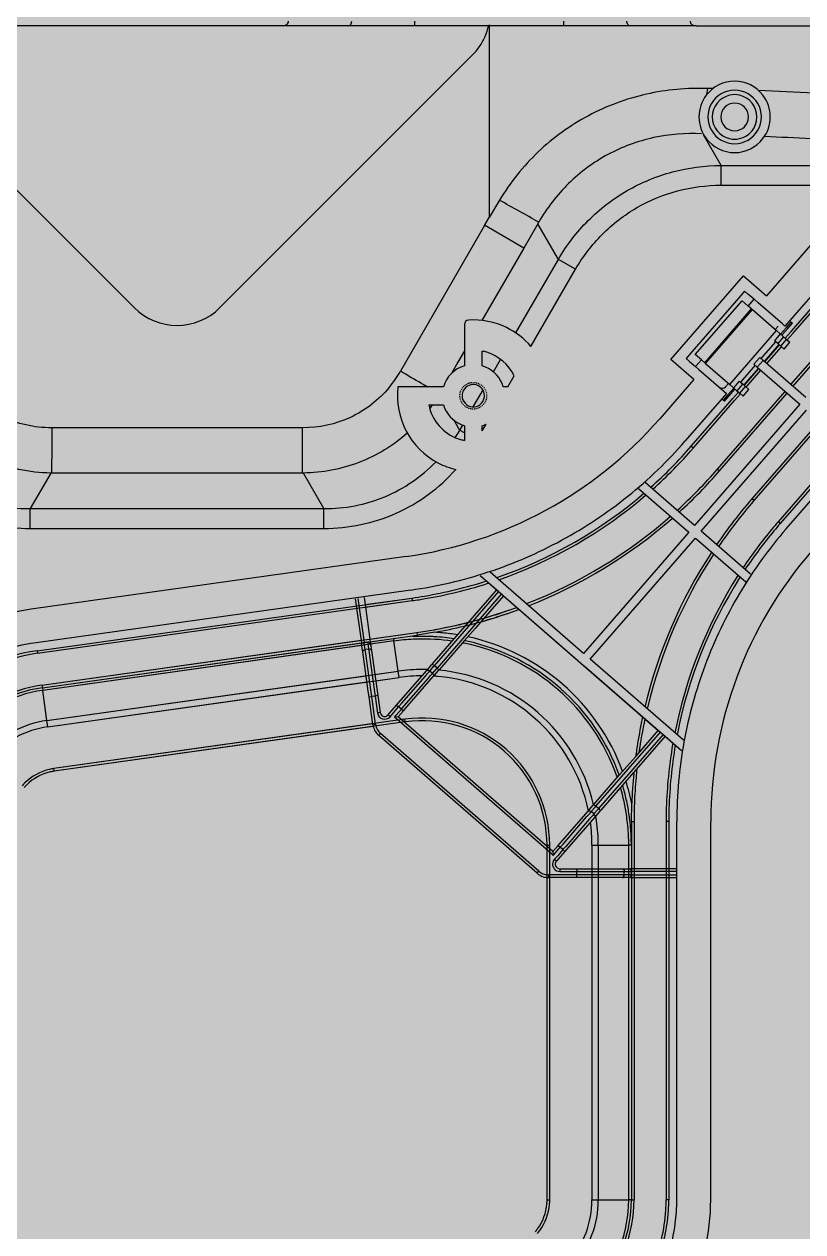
# Model space of a CAD drawing. Header units: millimetres. Extents: x -1070 to 42146, y 1440 to 12921.
# Drawn here: x 5969.6 to 6056.9, y 3381.2 to 3516.5 of the extents above; entities that cross this region are included whole.
import ezdxf

# ---------------------------------------------------------------- set-up
doc = ezdxf.new("R2010")
doc.units = ezdxf.units.MM
doc.linetypes.add('HIDDEN', pattern=[0.2, 0.1, -0.1])
doc.layers.add('DW-PLUS-XIANGTI隐藏线HIDDEN', color=7, linetype='Continuous')

msp = doc.modelspace()

# ---------------------------------------------------------------- hatches: boundary and pattern name
at = {"lineweight": -3}
h = msp.add_hatch(color=256, dxfattribs=at)
h.dxf.hatch_style = 1
h.paths.add_polyline_path([(5611.757, 3767.826), (5611.757, 2767.826), (6111.757, 2767.826), (6111.757, 3767.826)])

# ---------------------------------------------------------------- linework, layer by layer
at = {"color": 7, "linetype": 'Continuous', "lineweight": -3}
for p, q in [((6013.399, 3516.326), (6013.399, 3516.826)), ((6021.731, 3516.43), (6021.757, 3494.838)), ((6030.115, 3516.326), (6030.115, 3516.826)), ((5986.157, 3516.326), (5863.257, 3516.326)), ((5986.457, 3516.326), (5986.157, 3516.326)), ((5987.057, 3516.326), (5986.457, 3516.326)), ((5987.357, 3516.326), (5987.057, 3516.326)), ((5998.55, 3516.326), (5987.357, 3516.326)), ((5999.257, 3516.326), (5998.55, 3516.326)), ((6005.974, 3516.326), (5999.257, 3516.326)), ((6006.328, 3516.326), (6005.974, 3516.326)), ((6008.952, 3516.326), (6006.328, 3516.326)), ((6010.7, 3516.326), (6008.952, 3516.326)), ((6012.485, 3516.326), (6010.7, 3516.326)), ((6013.399, 3516.326), (6012.485, 3516.326)), ((6030.115, 3516.326), (6013.399, 3516.326)), ((6032.813, 3516.326), (6030.115, 3516.326)), ((6034.561, 3516.326), (6032.813, 3516.326)), ((6036.147, 3516.326), (6034.561, 3516.326)), ((6037.539, 3516.326), (6036.147, 3516.326)), ((6044.257, 3516.326), (6037.539, 3516.326)), ((6044.964, 3516.326), (6044.257, 3516.326)), ((6044.964, 3516.326), (6108.15, 3516.326)), ((5991.565, 3484.733), (6019.849, 3513.018)), ((5957.703, 3508.978), (5981.948, 3484.733)), ((6046.133, 3508.618), (6046.238, 3509.292)), ((6046.813, 3509.274), (6046.229, 3509.295)), ((6047.734, 3500.671), (6045.761, 3504.089)), ((6047.734, 3500.671), (6081.554, 3500.671)), ((6047.734, 3498.449), (6047.734, 3500.671)), ((6047.734, 3498.449), (6081.495, 3498.449)), ((6022.903, 3496.764), (6021.757, 3494.838)), ((6021.231, 3493.956), (6021.757, 3494.838)), ((6021.231, 3493.956), (6011.789, 3477.601)), ((6025.619, 3491.41), (6021.233, 3493.959)), ((6027.193, 3494.135), (6025.621, 3491.413)), ((6029.498, 3490.142), (6027.193, 3494.135)), ((6059.252, 3493.446), (6052.822, 3486.05)), ((6063.104, 3492.085), (6054.903, 3482.651)), ((6025.621, 3491.413), (6020.937, 3483.301)), ((6024.734, 3481.89), (6029.498, 3490.142)), ((6031.422, 3489.031), (6029.498, 3490.142)), ((6055.809, 3481.864), (6063.025, 3490.166)), ((6056.107, 3482.664), (6062.799, 3490.362)), ((6026.425, 3480.376), (6031.422, 3489.031)), ((6042.121, 3478.922), (6050.256, 3488.28)), ((6050.256, 3488.28), (6052.822, 3486.05)), ((6049.719, 3485.833), (6044.47, 3479.795)), ((6044.848, 3479.467), (6050.096, 3485.505)), ((6050.375, 3486.588), (6049.719, 3485.833)), ((6050.775, 3484.914), (6050.096, 3485.505)), ((6050.752, 3486.259), (6050.375, 3486.588)), ((6051.431, 3485.669), (6050.752, 3486.259)), ((6050.775, 3484.914), (6051.431, 3485.669)), ((6051.903, 3485.259), (6051.431, 3485.669)), ((6055.573, 3476.106), (6064.365, 3486.219)), ((6055.8, 3475.909), (6064.591, 3486.022)), ((6045.912, 3478.542), (6051.16, 3484.58)), ((6045.998, 3478.467), (6051.247, 3484.505)), ((6051.16, 3484.58), (6050.775, 3484.914)), ((6051.16, 3484.58), (6051.247, 3484.505)), ((6051.247, 3484.505), (6053.953, 3482.152)), ((6054.609, 3482.907), (6051.903, 3485.259)), ((6018.96, 3482.841), (6018.96, 3478.211)), ((6053.81, 3482.277), (6054.138, 3482.654)), ((6054.903, 3482.651), (6054.609, 3482.907)), ((6055.074, 3482.503), (6055.599, 3483.106)), ((6055.204, 3482.39), (6055.728, 3482.994)), ((6055.503, 3483.189), (6055.599, 3483.106)), ((6055.582, 3482.061), (6056.107, 3482.664)), ((6055.599, 3483.106), (6055.728, 3482.994)), ((6048.704, 3476.115), (6053.953, 3482.152)), ((6054.377, 3481.783), (6053.721, 3481.029)), ((6053.953, 3482.152), (6054.377, 3481.783)), ((6054.752, 3481.458), (6054.096, 3480.703)), ((6054.377, 3481.783), (6054.689, 3481.512)), ((6054.418, 3481.748), (6055.074, 3482.503)), ((6054.548, 3481.635), (6055.204, 3482.39)), ((6054.689, 3481.512), (6054.752, 3481.458)), ((6055.077, 3481.175), (6054.752, 3481.458)), ((6054.926, 3481.306), (6055.582, 3482.061)), ((6055.153, 3481.109), (6055.809, 3481.864)), ((6018.96, 3479.876), (6018.239, 3478.627)), ((6020.96, 3478.211), (6020.96, 3479.858)), ((6053.851, 3480.916), (6052.211, 3479.029)), ((6054.225, 3480.59), (6052.585, 3478.703)), ((6052.63, 3478.665), (6054.27, 3480.551)), ((6052.856, 3478.468), (6054.497, 3480.354)), ((6054.096, 3480.703), (6053.721, 3481.029)), ((6054.096, 3480.703), (6054.421, 3480.42)), ((6054.421, 3480.42), (6055.077, 3481.175)), ((6054.798, 3480.092), (6054.421, 3480.42)), ((6054.798, 3480.092), (6055.455, 3480.847)), ((6055.077, 3481.175), (6055.455, 3480.847)), ((6018.239, 3478.627), (6017.5, 3477.347)), ((6022.217, 3477.532), (6023.026, 3478.932)), ((6044.687, 3476.691), (6042.121, 3478.922)), ((6044.47, 3479.795), (6043.814, 3479.04)), ((6043.814, 3479.04), (6044.192, 3478.712)), ((6044.192, 3478.712), (6044.871, 3478.122)), ((6045.527, 3478.877), (6044.848, 3479.467)), ((6044.871, 3478.122), (6045.527, 3478.877)), ((6045.912, 3478.542), (6045.527, 3478.877)), ((6045.912, 3478.542), (6045.998, 3478.467)), ((6051.425, 3478.387), (6052.081, 3479.142)), ((6051.799, 3478.062), (6052.455, 3478.816)), ((6052.081, 3479.142), (6052.455, 3478.816)), ((6057.234, 3474.663), (6052.455, 3478.816)), ((6044.871, 3478.122), (6045.256, 3477.787)), ((6045.256, 3477.787), (6048.048, 3475.36)), ((6045.998, 3478.467), (6048.704, 3476.115)), ((6051.555, 3478.274), (6049.914, 3476.388)), ((6051.929, 3477.949), (6050.289, 3476.062)), ((6050.334, 3476.023), (6051.974, 3477.91)), ((6050.56, 3475.826), (6052.2, 3477.713)), ((6051.799, 3478.062), (6051.425, 3478.387)), ((6051.799, 3478.062), (6056.578, 3473.908)), ((6016.606, 3475.857), (6011.519, 3475.857)), ((6023.816, 3475.857), (6023.314, 3475.857)), ((6023.816, 3475.857), (6024.537, 3477.106)), ((6044.687, 3476.691), (6040.856, 3472.285)), ((6048.233, 3475.862), (6048.561, 3476.239)), ((6048.704, 3476.115), (6049.129, 3475.746)), ((6049.785, 3476.5), (6049.129, 3475.746)), ((6050.159, 3476.175), (6049.503, 3475.42)), ((6049.785, 3476.5), (6050.159, 3476.175)), ((6049.829, 3475.137), (6050.485, 3475.892)), ((6050.485, 3475.892), (6050.159, 3476.175)), ((6050.485, 3475.892), (6050.862, 3475.564)), ((6019.952, 3473.607), (6020.807, 3475.089)), ((6020.807, 3475.089), (6021.038, 3475.489)), ((6048.342, 3475.104), (6043.724, 3469.792)), ((6047.347, 3466.642), (6054.917, 3475.351)), ((6047.573, 3466.446), (6055.144, 3475.154)), ((6048.513, 3474.956), (6047.988, 3474.352)), ((6048.048, 3475.36), (6048.342, 3475.104)), ((6048.118, 3474.239), (6048.643, 3474.843)), ((6048.497, 3473.91), (6049.022, 3474.514)), ((6049.169, 3475.71), (6048.513, 3474.956)), ((6048.643, 3474.843), (6049.299, 3475.597)), ((6049.022, 3474.514), (6049.678, 3475.268)), ((6049.142, 3475.734), (6049.129, 3475.746)), ((6049.503, 3475.42), (6049.142, 3475.734)), ((6049.248, 3474.317), (6049.904, 3475.071)), ((6049.503, 3475.42), (6049.829, 3475.137)), ((6050.206, 3474.809), (6049.829, 3475.137)), ((6050.206, 3474.809), (6050.862, 3475.564)), ((6014.959, 3473.857), (6016.606, 3473.857)), ((6044.404, 3469.201), (6048.497, 3473.91)), ((6044.63, 3469.004), (6049.248, 3474.317)), ((6056.578, 3473.908), (6044.769, 3460.323)), ((6045.523, 3459.667), (6057.332, 3473.252)), ((6047.988, 3474.352), (6047.893, 3474.435)), ((6048.118, 3474.239), (6047.988, 3474.352)), ((6018.35, 3471.151), (6017.801, 3472.102)), ((6058.766, 3472.005), (6051.196, 3463.297)), ((6058.993, 3471.808), (6051.422, 3463.1)), ((6000.826, 3471.267), (5972.693, 3471.268)), ((6018.442, 3470.992), (6018.35, 3471.151)), ((6018.442, 3470.992), (6018.772, 3471.565)), ((6018.494, 3470.962), (6018.442, 3470.992)), ((6018.96, 3470.693), (6018.494, 3470.962)), ((6018.96, 3471.503), (6018.96, 3470.992)), ((6018.96, 3470.992), (6018.96, 3470.693)), ((6018.96, 3470.693), (6018.96, 3470.172)), ((6020.96, 3470.91), (6021.396, 3471.665)), ((6020.96, 3470.91), (6020.96, 3471.503)), ((6018.96, 3470.172), (6018.96, 3469.856)), ((6044.404, 3469.201), (6044.63, 3469.004)), ((6047.347, 3466.642), (6047.573, 3466.446)), ((5972.602, 3466.197), (5970.296, 3462.202)), ((6000.795, 3466.195), (5972.718, 3466.195)), ((6003.217, 3462.202), (6000.911, 3466.197)), ((6044.769, 3460.323), (6039.245, 3465.124)), ((6058.757, 3466.05), (6054.139, 3460.738)), ((6058.459, 3465.25), (6054.366, 3460.541)), ((6055.045, 3459.951), (6059.663, 3465.263)), ((6038.483, 3464.462), (6044.113, 3459.568)), ((6051.422, 3463.1), (6051.196, 3463.297)), ((5970.296, 3462.202), (6003.217, 3462.202)), ((5970.296, 3459.981), (5970.296, 3462.202)), ((6003.217, 3459.981), (6003.217, 3462.202)), ((5970.296, 3459.981), (6003.217, 3459.981)), ((6044.113, 3459.568), (6032.303, 3445.984)), ((6051.047, 3454.866), (6045.523, 3459.667)), ((6054.366, 3460.541), (6054.139, 3460.738)), ((6033.058, 3445.328), (6044.867, 3458.912)), ((6044.867, 3458.912), (6050.496, 3454.019)), ((6012.419, 3456.844), (5970.412, 3450.94)), ((6020.736, 3454.714), (6031.647, 3445.229)), ((6020.736, 3454.714), (6022.591, 3453.102)), ((6032.303, 3445.984), (6021.849, 3455.071)), ((6032.303, 3445.984), (6021.849, 3455.071)), ((6012.947, 3453.081), (5970.941, 3447.177)), ((6015.601, 3444.603), (6022.817, 3452.905)), ((6019.09, 3449.075), (6022.591, 3453.102)), ((6022.591, 3453.102), (6022.817, 3452.905)), ((5971.066, 3446.286), (6013.073, 3452.19)), ((5971.108, 3445.989), (6013.115, 3451.893)), ((6006.726, 3452.106), (6007.422, 3447.154)), ((6007.023, 3452.147), (6007.719, 3447.196)), ((6007.716, 3452.245), (6007.828, 3451.453)), ((6007.828, 3451.453), (6013.073, 3452.19)), ((6007.828, 3451.453), (6008.412, 3447.294)), ((6007.87, 3451.156), (6013.115, 3451.893)), ((6013.073, 3452.19), (6013.115, 3451.893)), ((6013.073, 3452.19), (6013.115, 3451.893)), ((6023.119, 3452.642), (6015.903, 3444.341)), ((6023.346, 3452.446), (6020.806, 3449.524)), ((6023.119, 3452.642), (6023.346, 3452.446)), ((6023.346, 3452.446), (6040.704, 3437.356)), ((6017.824, 3447.618), (6019.044, 3449.021)), ((6020.161, 3448.782), (6018.971, 3447.413)), ((6019.044, 3449.021), (6019.09, 3449.075)), ((6020.806, 3449.524), (6020.161, 3448.782)), ((5971.609, 3442.424), (6013.616, 3448.328)), ((5971.609, 3442.424), (6007.38, 3447.451)), ((5971.651, 3442.127), (6011.024, 3447.661)), ((6008.371, 3447.591), (6013.616, 3448.328)), ((6008.412, 3447.294), (6011.024, 3447.661)), ((6011.024, 3447.661), (6013.657, 3448.031)), ((6011.024, 3447.661), (6011.065, 3447.371)), ((6013.616, 3448.328), (6013.657, 3448.031)), ((6015.654, 3448.349), (6013.657, 3448.031)), ((6015.374, 3444.8), (6017.824, 3447.618)), ((6018.971, 3447.413), (6016.129, 3444.144)), ((5971.066, 3446.286), (5971.108, 3445.989)), ((5971.651, 3442.127), (6007.422, 3447.154)), ((6011.065, 3447.371), (5971.691, 3441.837)), ((6007.463, 3446.864), (5971.691, 3441.837)), ((6007.422, 3447.154), (6007.439, 3447.031)), ((6007.534, 3446.359), (6007.439, 3447.031)), ((6007.563, 3446.149), (6007.534, 3446.359)), ((6008.184, 3441.734), (6007.563, 3446.149)), ((6008.115, 3447.252), (6007.719, 3447.196)), ((6007.736, 3447.073), (6007.719, 3447.196)), ((6007.831, 3446.401), (6007.736, 3447.073)), ((6008.227, 3446.456), (6007.831, 3446.401)), ((6007.86, 3446.191), (6007.831, 3446.401)), ((6007.934, 3445.67), (6007.86, 3446.191)), ((6008.115, 3447.252), (6008.174, 3446.832)), ((6008.174, 3446.832), (6008.227, 3446.456)), ((6008.227, 3446.456), (6008.277, 3446.102)), ((6008.277, 3446.102), (6008.33, 3445.726)), ((6008.412, 3447.294), (6008.471, 3446.873)), ((6011.065, 3447.371), (6008.453, 3447.004)), ((6008.471, 3446.873), (6008.524, 3446.498)), ((6008.524, 3446.498), (6008.554, 3446.288)), ((6008.554, 3446.288), (6009.262, 3441.246)), ((6011.54, 3443.99), (6011.065, 3447.371)), ((6008.501, 3441.635), (6007.934, 3445.67)), ((6008.33, 3445.726), (6008.897, 3441.69)), ((6014.847, 3444.194), (6015.293, 3444.706)), ((6015.293, 3444.706), (6015.374, 3444.8)), ((6043.512, 3436.24), (6033.058, 3445.328)), ((6043.512, 3436.24), (6033.058, 3445.328)), ((5972.167, 3438.456), (6011.54, 3443.99)), ((5972.167, 3438.456), (6007.938, 3443.483)), ((6008.928, 3443.623), (6011.54, 3443.99)), ((6011.368, 3440.191), (6014.708, 3444.033)), ((6011.638, 3443.289), (6011.54, 3443.99)), ((6011.916, 3440.364), (6014.59, 3443.44)), ((6012.539, 3440.014), (6015.463, 3443.377)), ((6014.59, 3443.44), (6014.839, 3443.726)), ((6014.708, 3444.033), (6014.847, 3444.194)), ((6014.839, 3443.726), (6014.935, 3443.837)), ((6014.892, 3443.178), (6015.141, 3443.464)), ((6014.935, 3443.837), (6015.074, 3443.997)), ((6015.074, 3443.997), (6015.519, 3444.509)), ((6015.376, 3443.734), (6015.074, 3443.997)), ((6015.141, 3443.464), (6015.236, 3443.574)), ((6015.236, 3443.574), (6015.376, 3443.734)), ((6015.376, 3443.734), (6015.821, 3444.247)), ((6015.463, 3443.377), (6015.602, 3443.537)), ((6015.519, 3444.509), (6015.601, 3444.603)), ((6015.903, 3444.341), (6015.601, 3444.603)), ((6015.602, 3443.537), (6016.047, 3444.05)), ((6015.821, 3444.247), (6015.903, 3444.341)), ((6016.129, 3444.144), (6016.047, 3444.05)), ((6032.402, 3444.573), (6043.314, 3435.088)), ((5971.609, 3442.424), (5971.651, 3442.127)), ((5971.651, 3442.127), (5971.691, 3441.837)), ((5972.265, 3437.756), (6011.638, 3443.289)), ((5972.265, 3437.756), (6008.036, 3442.783)), ((6009.027, 3442.922), (6011.638, 3443.289)), ((6012.218, 3440.102), (6014.892, 3443.178)), ((5972.167, 3438.456), (5971.691, 3441.837)), ((6008.272, 3441.107), (6008.184, 3441.734)), ((6008.272, 3441.107), (6008.569, 3441.149)), ((6008.71, 3437.993), (6008.272, 3441.107)), ((6008.569, 3441.149), (6008.501, 3441.635)), ((6008.965, 3441.205), (6008.569, 3441.149)), ((6009.007, 3438.035), (6008.569, 3441.149)), ((6008.897, 3441.69), (6008.965, 3441.205)), ((6009.262, 3441.246), (6008.965, 3441.205)), ((6008.965, 3441.205), (6009.233, 3439.297)), ((6009.262, 3441.246), (6009.53, 3439.339)), ((6009.53, 3439.339), (6009.233, 3439.297)), ((6010.403, 3439.081), (6010.585, 3439.29)), ((6010.585, 3439.29), (6011.368, 3440.191)), ((6010.629, 3438.884), (6011.008, 3439.32)), ((6011.008, 3439.32), (6011.594, 3439.994)), ((6011.31, 3439.058), (6011.896, 3439.732)), ((6011.368, 3440.191), (6011.594, 3439.994)), ((6011.537, 3438.861), (6012.123, 3439.535)), ((6011.594, 3439.994), (6011.916, 3440.364)), ((6011.896, 3439.732), (6011.594, 3439.994)), ((6011.896, 3439.732), (6012.218, 3440.102)), ((6011.896, 3439.732), (6012.123, 3439.535)), ((6012.123, 3439.535), (6012.539, 3440.014)), ((5972.265, 3437.756), (5972.167, 3438.456)), ((6012.297, 3438.6), (5972.924, 3433.066)), ((6008.696, 3438.093), (5972.924, 3433.066)), ((6012.339, 3438.303), (5972.966, 3432.769)), ((6008.71, 3437.993), (6009.007, 3438.035)), ((6010.403, 3439.081), (6010.629, 3438.884)), ((6011.113, 3438.831), (6011.31, 3439.058)), ((6011.537, 3438.861), (6011.113, 3438.831)), ((6011.34, 3438.634), (6011.113, 3438.831)), ((6028.698, 3423.545), (6011.34, 3438.634)), ((6028.895, 3423.771), (6011.537, 3438.861)), ((6012.042, 3438.564), (6011.901, 3438.544)), ((6012.109, 3438.573), (6012.042, 3438.564)), ((6012.297, 3438.6), (6012.109, 3438.573)), ((6012.339, 3438.303), (6012.201, 3438.283)), ((6012.298, 3438.595), (6012.297, 3438.6)), ((6012.339, 3438.303), (6012.298, 3438.595)), ((6008.747, 3437.798), (5972.966, 3432.769)), ((6009.378, 3436.762), (6009.575, 3436.989)), ((6027.117, 3421.342), (6009.378, 3436.762)), ((6027.314, 3421.568), (6009.575, 3436.989)), ((6033.714, 3428.858), (6040.93, 3437.159)), ((6041.232, 3436.897), (6034.016, 3428.595)), ((6041.459, 3436.7), (6037.958, 3432.673)), ((6038.164, 3434.435), (6040.704, 3437.356)), ((6040.704, 3437.356), (6040.93, 3437.159)), ((6041.232, 3436.897), (6041.459, 3436.7)), ((6041.459, 3436.7), (6043.314, 3435.088)), ((6037.519, 3433.693), (6038.164, 3434.435)), ((5972.966, 3432.769), (5972.924, 3433.066)), ((6036.33, 3432.324), (6037.519, 3433.693)), ((6037.912, 3432.62), (6036.692, 3431.217)), ((6037.958, 3432.673), (6037.912, 3432.62)), ((6033.487, 3429.054), (6036.33, 3432.324)), ((6036.692, 3431.217), (6034.242, 3428.398)), ((6032.821, 3428.288), (6032.96, 3428.448)), ((6032.96, 3428.448), (6033.406, 3428.961)), ((6033.187, 3428.251), (6033.632, 3428.764)), ((6033.406, 3428.961), (6033.487, 3429.054)), ((6033.934, 3428.501), (6033.489, 3427.989)), ((6033.632, 3428.764), (6033.714, 3428.858)), ((6034.016, 3428.595), (6033.714, 3428.858)), ((6034.016, 3428.595), (6033.934, 3428.501)), ((6037.68, 3427.148), (6037.718, 3429.169)), ((6029.481, 3424.446), (6032.821, 3428.288)), ((6030.029, 3424.619), (6032.703, 3427.695)), ((6033.005, 3427.432), (6030.331, 3424.357)), ((6033.576, 3427.632), (6030.651, 3424.267)), ((6032.703, 3427.695), (6032.952, 3427.981)), ((6032.952, 3427.981), (6033.048, 3428.091)), ((6033.254, 3427.719), (6033.005, 3427.432)), ((6033.048, 3428.091), (6033.187, 3428.251)), ((6033.489, 3427.989), (6033.187, 3428.251)), ((6033.349, 3427.829), (6033.254, 3427.719)), ((6033.489, 3427.989), (6033.349, 3427.829)), ((6033.715, 3427.792), (6033.576, 3427.632)), ((6034.16, 3428.305), (6033.715, 3427.792)), ((6034.242, 3428.398), (6034.16, 3428.305)), ((6037.68, 3427.148), (6037.68, 3424.488)), ((6037.68, 3427.148), (6037.98, 3427.148)), ((6037.98, 3427.148), (6037.98, 3384.728)), ((6037.98, 3427.148), (6037.98, 3421.851)), ((6041.58, 3427.148), (6041.58, 3384.728)), ((6041.88, 3427.148), (6041.58, 3427.148)), ((6041.88, 3427.148), (6041.58, 3427.148)), ((6041.58, 3427.148), (6041.58, 3421.851)), ((6041.88, 3427.148), (6041.88, 3384.728)), ((6041.88, 3427.148), (6041.88, 3421.851)), ((6042.78, 3384.728), (6042.78, 3427.148)), ((6042.78, 3384.728), (6042.78, 3427.148)), ((6046.58, 3384.728), (6046.58, 3427.148)), ((6028.23, 3384.728), (6028.23, 3424.488)), ((6028.23, 3424.488), (6028.46, 3424.488)), ((6028.23, 3424.349), (6028.23, 3424.488)), ((6028.46, 3424.488), (6028.526, 3424.488)), ((6028.526, 3424.488), (6028.53, 3424.488)), ((6028.53, 3384.728), (6028.53, 3424.488)), ((6028.53, 3424.298), (6028.53, 3424.488)), ((6028.895, 3423.771), (6029.481, 3424.446)), ((6029.481, 3424.446), (6029.707, 3424.249)), ((6029.707, 3424.249), (6030.029, 3424.619)), ((6033.266, 3424.488), (6033.266, 3384.728)), ((6033.266, 3424.488), (6033.973, 3424.488)), ((6033.266, 3424.488), (6033.266, 3421.851)), ((6033.973, 3424.488), (6033.973, 3384.728)), ((6033.973, 3424.488), (6037.388, 3424.488)), ((6033.973, 3424.488), (6033.973, 3421.851)), ((6037.388, 3384.728), (6037.388, 3424.488)), ((6037.68, 3424.488), (6037.388, 3424.488)), ((6037.388, 3421.851), (6037.388, 3424.488)), ((6037.68, 3424.488), (6037.68, 3384.728)), ((6037.68, 3424.488), (6037.68, 3421.851)), ((6028.53, 3424.231), (6028.53, 3424.298)), ((6028.53, 3424.088), (6028.53, 3424.231)), ((6028.924, 3423.348), (6028.698, 3423.545)), ((6028.895, 3423.771), (6028.924, 3423.348)), ((6028.924, 3423.348), (6029.121, 3423.575)), ((6029.423, 3423.312), (6029.044, 3422.876)), ((6029.121, 3423.575), (6029.707, 3424.249)), ((6030.009, 3423.986), (6029.423, 3423.312)), ((6030.236, 3423.79), (6029.453, 3422.889)), ((6030.009, 3423.986), (6029.707, 3424.249)), ((6030.331, 3424.357), (6030.009, 3423.986)), ((6030.236, 3423.79), (6030.009, 3423.986)), ((6030.651, 3424.267), (6030.236, 3423.79)), ((6029.271, 3422.679), (6029.044, 3422.876)), ((6029.453, 3422.889), (6029.271, 3422.679)), ((6029.648, 3421.851), (6031.574, 3421.851)), ((6029.648, 3421.851), (6029.648, 3421.551)), ((6031.574, 3421.851), (6032.207, 3421.851)), ((6031.574, 3421.851), (6031.574, 3421.551)), ((6032.207, 3421.851), (6036.665, 3421.851)), ((6036.665, 3421.851), (6036.877, 3421.851)), ((6036.877, 3421.851), (6037.556, 3421.851)), ((6037.68, 3421.851), (6037.556, 3421.851)), ((6042.68, 3421.851), (6037.68, 3421.851)), ((6027.117, 3421.342), (6027.314, 3421.568)), ((6028.23, 3384.728), (6028.23, 3420.861)), ((6031.574, 3421.151), (6028.429, 3421.151)), ((6028.429, 3420.851), (6028.429, 3421.151)), ((6031.574, 3420.851), (6028.429, 3420.851)), ((6028.53, 3384.728), (6028.53, 3420.851)), ((6029.648, 3421.551), (6031.574, 3421.551)), ((6031.574, 3421.151), (6031.574, 3421.551)), ((6031.574, 3421.551), (6032.064, 3421.551)), ((6031.574, 3420.851), (6031.574, 3421.151)), ((6032.064, 3421.151), (6031.574, 3421.151)), ((6032.207, 3420.851), (6031.574, 3420.851)), ((6032.064, 3421.551), (6036.14, 3421.551)), ((6036.14, 3421.151), (6032.064, 3421.151)), ((6036.665, 3420.851), (6032.207, 3420.851)), ((6033.266, 3420.851), (6033.266, 3384.728)), ((6033.973, 3420.851), (6033.973, 3384.728)), ((6036.14, 3421.551), (6036.665, 3421.551)), ((6036.519, 3421.151), (6036.14, 3421.151)), ((6036.877, 3421.151), (6036.519, 3421.151)), ((6036.665, 3421.551), (6036.877, 3421.551)), ((6036.877, 3420.851), (6036.665, 3420.851)), ((6036.877, 3421.551), (6037.556, 3421.551)), ((6036.877, 3421.151), (6036.877, 3421.551)), ((6037.556, 3421.151), (6036.877, 3421.151)), ((6037.556, 3420.851), (6036.877, 3420.851)), ((6037.388, 3384.728), (6037.388, 3420.851)), ((6037.556, 3421.551), (6037.68, 3421.551)), ((6037.68, 3421.151), (6037.556, 3421.151)), ((6037.556, 3420.851), (6037.68, 3420.851)), ((6042.68, 3421.551), (6037.68, 3421.551)), ((6037.68, 3421.151), (6037.68, 3421.551)), ((6037.68, 3421.151), (6042.68, 3421.151)), ((6037.68, 3420.851), (6037.68, 3384.728)), ((6037.68, 3420.851), (6042.68, 3420.851)), ((6037.98, 3420.851), (6037.98, 3384.728)), ((6041.58, 3420.851), (6041.58, 3384.728)), ((6041.88, 3420.851), (6041.88, 3384.728)), ((6028.23, 3384.728), (6028.53, 3384.728)), ((6033.266, 3384.728), (6033.973, 3384.728)), ((6033.973, 3384.728), (6037.388, 3384.728)), ((6037.68, 3384.728), (6037.388, 3384.728)), ((6037.68, 3384.728), (6037.98, 3384.728)), ((6041.88, 3384.728), (6041.58, 3384.728))]:
    msp.add_line(p, q, dxfattribs=at)
for centre, radius, start, end in [((6015.041, 3517.826), 6.8, 325.75329, 347.25641), ((6015.041, 3517.826), 6.8, 315, 325.75329), ((6049.257, 3506.107), 4, 37.54339, 142.45661), ((6049.257, 3506.107), 4, 142.45661, 180), ((6049.257, 3506.107), 3, 120.0659, 180), ((6049.257, 3506.107), 2.5, 102.85635, 180), ((6049.257, 3506.107), 3, 59.93589, 120.0659), ((6049.257, 3506.107), 2.5, 77.14317, 102.85635), ((6049.257, 3506.107), 2.5, 0, 77.14317), ((6049.257, 3506.107), 3, 0, 59.93589), ((6023.305, 2870.405), 639.3, 86.317353, 87.431711), ((6049.257, 3506.107), 4, 0, 37.54339), ((6049.257, 3506.107), 1.55, 90, 180), ((6049.257, 3506.107), 1.55, 0, 90), ((6049.257, 3506.107), 4, 180, 217.54339), ((6049.257, 3506.107), 3, 180, 239.93589), ((6049.257, 3506.107), 2.5, 180, 257.14317), ((6049.257, 3506.107), 1.55, 180, 270), ((6049.257, 3506.107), 1.55, 270, 0), ((6049.257, 3506.107), 2.5, 282.85635, 0), ((6049.257, 3506.107), 3, 300.0659, 0), ((6049.257, 3506.107), 4, 322.45661, 0), ((6049.257, 3506.107), 4, 217.54339, 322.45661), ((6049.257, 3506.107), 3, 239.93589, 300.0659), ((6049.257, 3506.107), 2.5, 257.14317, 282.85635), ((6023.333, 2903.72), 600.911, 86.20564, 87.207939), ((5163.123, 1947.532), 1771.818, 60.808253, 60.971096), ((6041.808, 3485.68), 16.884, 149.23708, 149.94892), ((5986.757, 3489.542), 6.8, 225, 315), ((6019.46, 3482.841), 0.5, 93.58332, 180), ((6019.96, 3474.857), 8.5, 64.03426, 93.58332), ((6019.96, 3474.857), 8.5, 40.48472, 64.03426), ((6019.96, 3474.857), 5.1, 72.72231, 78.69227), ((6019.96, 3474.857), 5.1, 26.16772, 72.72231), ((6000.82, 3483.848), 12.623, 320.29392, 330.33429), ((6019.96, 3474.857), 3.5, 106.60155, 163.39845), ((6019.96, 3474.857), 3.5, 66.97683, 73.39845), ((6019.96, 3474.857), 3.5, 16.60155, 66.97683), ((6019.96, 3474.857), 8.5, 173.24367, 242.57735), ((6054.2, 3548.389), 82.509, 240.97381, 241.53135), ((6019.96, 3474.857), 1.25, 0, 150), ((6019.96, 3474.857), 1.25, 150, 180), ((6019.96, 3474.857), 1.25, 180, 349.51627), ((6019.96, 3474.857), 1.25, 349.51627, 0), ((6019.96, 3474.857), 5.1, 191.30773, 250.99781), ((6000.599, 3484.166), 18.046, 323.34099, 325.16195), ((6019.96, 3474.857), 3.5, 196.60155, 248.27691), ((6005.989, 3502.594), 46.2, 278, 319), ((6928.697, 3463.164), 956.012, 179.514359, 179.818376), ((5044.407, 3462.975), 956.426, 0.19287, 0.496698), ((6002.875, 3479.883), 17.927, 327.202, 329.75567), ((6003.005, 3479.807), 17.777, 329.75736, 330.27335), ((6019.96, 3474.857), 3.5, 248.27691, 253.39845), ((6019.957, 3474.863), 3.507, 286.60891, 294.21423), ((6019.96, 3474.857), 5.1, 250.99781, 256.15052), ((6019.96, 3474.857), 5.1, 256.15052, 258.69227), ((6005.989, 3502.594), 50, 308.75, 319), ((6005.989, 3502.594), 50.9, 311.74737, 319), ((6005.989, 3502.594), 51.2, 311.75065, 319), ((6019.96, 3474.857), 8.5, 242.57735, 256.60716), ((6005.989, 3502.594), 54.8, 312.26337, 319), ((6005.989, 3502.594), 55.1, 312.26623, 319), ((5972.333, 3438.684), 27.514, 89.19739, 89.4385), ((6001.155, 3438.645), 27.553, 90.50811, 90.74892), ((6005.989, 3502.594), 50.9, 289.17406, 310.57134), ((6005.989, 3502.594), 51.2, 289.17969, 310.56441), ((6005.989, 3502.594), 51.2, 310.56441, 310.62108), ((6005.989, 3502.594), 50, 298.5, 308.75), ((6092.78, 3427.148), 55.1, 139, 145.73377), ((6092.78, 3427.148), 54.8, 139, 145.73663), ((6005.989, 3502.594), 54.8, 291.47342, 311.1751), ((6005.989, 3502.594), 55.1, 291.47835, 311.1692), ((6005.989, 3502.594), 55.1, 311.1692, 311.21796), ((6092.78, 3427.148), 50, 139, 149.25), ((6092.78, 3427.148), 51.2, 140.21219, 146.24935), ((6092.78, 3427.148), 50.9, 140.22139, 146.25263), ((6092.78, 3427.148), 51.2, 139, 140.21219), ((6092.78, 3427.148), 50.9, 139, 140.22139), ((6005.989, 3502.594), 50, 288.25, 298.5), ((6092.78, 3427.148), 55.1, 146.8308, 166.52165), ((6092.78, 3427.148), 54.8, 146.8249, 166.52658), ((6092.78, 3427.148), 46.2, 139, 180), ((6092.78, 3427.148), 55.1, 146.78204, 146.8308), ((6005.989, 3502.594), 50, 278, 288.25), ((6005.989, 3502.594), 50, 278, 288.25), ((6005.989, 3502.594), 50.9, 288.98595, 289.17406), ((6005.989, 3502.594), 50.9, 288.98595, 289.17406), ((6092.78, 3427.148), 51.2, 147.43559, 168.82031), ((6092.78, 3427.148), 50.9, 147.58153, 168.82594), ((6092.78, 3427.148), 51.2, 147.37892, 147.43559), ((6092.78, 3427.148), 50.9, 147.42866, 147.58153), ((6005.989, 3502.594), 50.9, 279.62101, 287.67722), ((6005.989, 3502.594), 50.9, 279.62101, 287.67722), ((6005.989, 3502.594), 51.2, 279.6511, 287.67345), ((6005.989, 3502.594), 51.2, 279.6511, 287.67345), ((6005.989, 3502.594), 51.2, 287.67345, 287.8813), ((6005.989, 3502.594), 51.2, 287.67345, 287.8813), ((6005.989, 3502.594), 50.9, 278, 279.62101), ((6005.989, 3502.594), 50.9, 278, 279.62101), ((6005.989, 3502.594), 51.2, 278, 279.6511), ((6005.989, 3502.594), 51.2, 278, 279.6511), ((6005.989, 3502.594), 54.8, 291.3148, 291.47342), ((6005.989, 3502.594), 54.8, 291.3148, 291.47342), ((6092.78, 3427.148), 50, 149.25, 159.5), ((5973.724, 3427.372), 23.8, 98, 139), ((6005.989, 3502.594), 54.8, 280.0977, 290.12754), ((6005.989, 3502.594), 55.1, 283.60127, 290.12376), ((6005.989, 3502.594), 54.8, 286.07851, 290.12754), ((6005.989, 3502.594), 55.1, 286.38288, 289.51548), ((6005.989, 3502.594), 55.1, 289.51548, 290.29941), ((6005.989, 3502.594), 55.1, 290.12376, 290.29941), ((6005.989, 3502.594), 54.8, 280.07051, 283.1694), ((6005.989, 3502.594), 55.1, 280.09407, 283.60302), ((6005.989, 3502.594), 54.8, 283.1694, 284.20187), ((6005.989, 3502.594), 55.1, 283.60302, 283.7555), ((6005.989, 3502.594), 55.1, 285.59978, 286.38288), ((6014.28, 3424.488), 23.107, 92.58312, 98), ((6014.28, 3424.488), 23.4, 91.61134, 92.72647), ((6014.28, 3424.488), 23.107, 91.5218, 92.58312), ((6005.989, 3502.594), 54.8, 278, 280.07051), ((6014.28, 3424.488), 23.4, 91.52647, 91.61134), ((6014.28, 3424.488), 23.4, 89.97838, 91.52647), ((6014.28, 3424.488), 23.107, 81.74895, 91.5218), ((6014.28, 3424.488), 23.4, 87.15609, 89.97838), ((6014.28, 3424.488), 23.4, 86.73109, 87.15609), ((6014.28, 3424.488), 23.4, 81.28886, 86.73109), ((6014.28, 3424.488), 23.9, 82.59543, 86.72412), ((6014.28, 3424.488), 23.9, 80.53455, 82.59543), ((6014.28, 3424.488), 23.4, 77.77751, 78.43613), ((6014.28, 3424.488), 23.9, 20.23805, 77.76195), ((5973.724, 3427.372), 19.1, 98, 135.5632), ((5973.724, 3427.372), 20, 98, 111.66767), ((6014.28, 3424.488), 23.107, 78.45202, 78.84679), ((6014.28, 3424.488), 23.107, 19.54798, 78.45202), ((6014.28, 3424.488), 23.4, 19.56387, 77.77751), ((5973.724, 3427.372), 18.8, 98, 135.57998), ((6014.28, 3424.488), 19.693, 90.00105, 98), ((6014.28, 3424.488), 18.986, 90.17699, 98), ((6014.28, 3424.488), 19.693, 88.74988, 90.00105), ((6014.28, 3424.488), 19.693, 88.4012, 88.74988), ((6014.28, 3424.488), 18.986, 84.84763, 86.2804), ((6014.28, 3424.488), 18.986, 11.7196, 84.84763), ((6014.28, 3424.488), 19.693, 13.26995, 84.73005), ((6092.78, 3427.148), 50, 159.5, 169.75), ((5973.724, 3427.372), 15.2, 98, 139), ((5973.724, 3427.372), 14.9, 98, 139), ((5973.724, 3427.372), 14.607, 98, 139), ((6010.025, 3439.409), 0.8, 188, 202.70649), ((6010.025, 3439.409), 0.5, 188, 196.7333), ((6010.025, 3439.409), 0.5, 196.7333, 249.13342), ((6092.78, 3427.148), 54.8, 166.52658, 166.6852), ((6092.78, 3427.148), 54.8, 166.52658, 166.6852), ((5973.724, 3427.372), 11.193, 98, 139), ((6010.69, 3438.272), 2, 188, 206.22222), ((6010.69, 3438.272), 1.7, 188, 210.83255), ((6010.025, 3439.409), 0.8, 202.70649, 238.93979), ((6010.025, 3439.409), 0.8, 238.93979, 253.55056), ((6010.025, 3439.409), 0.8, 253.55056, 319), ((6010.025, 3439.409), 0.5, 249.13342, 266.60004), ((6010.025, 3439.409), 0.5, 266.60004, 319), ((6014.28, 3424.488), 14.25, 0, 98), ((6014.28, 3424.488), 13.95, 0, 98), ((6092.78, 3427.148), 55.1, 168.48477, 171.61737), ((6092.78, 3427.148), 54.8, 167.87246, 171.92149), ((6092.78, 3427.148), 55.1, 167.70059, 168.48477), ((5973.724, 3427.372), 10.486, 98, 139), ((6010.69, 3438.272), 2, 206.22222, 210.77778), ((6010.69, 3438.272), 2, 210.77778, 224.44444), ((6010.69, 3438.272), 1.7, 210.83255, 229), ((6010.69, 3438.272), 2, 224.44444, 229), ((6092.78, 3427.148), 50.9, 168.82594, 169.01405), ((6092.78, 3427.148), 50.9, 168.82594, 169.01405), ((6092.78, 3427.148), 51.2, 170.32655, 178.3489), ((6092.78, 3427.148), 51.2, 170.32655, 178.3489), ((6092.78, 3427.148), 50.9, 170.32278, 178.37899), ((6092.78, 3427.148), 50.9, 170.32278, 178.37899), ((6092.78, 3427.148), 51.2, 170.1187, 170.32655), ((6092.78, 3427.148), 51.2, 170.1187, 170.32655), ((6092.78, 3427.148), 50, 169.75, 180), ((6092.78, 3427.148), 50, 169.75, 180), ((6092.78, 3427.148), 55.1, 171.61737, 172.40022), ((5973.724, 3427.372), 5.75, 102.60306, 134.39694), ((5973.724, 3427.372), 5.45, 102.58705, 134.41209), ((5973.724, 3427.372), 5.75, 98, 102.60306), ((5973.724, 3427.372), 5.45, 98, 102.58705), ((6092.78, 3427.148), 55.1, 174.39695, 177.89666), ((6092.78, 3427.148), 55.1, 174.2445, 174.39695), ((6092.78, 3427.148), 54.8, 173.79813, 174.83059), ((5973.724, 3427.372), 5.75, 134.39694, 139), ((5973.724, 3427.372), 5.45, 134.41209, 139), ((6014.28, 3424.488), 23.107, 19.15321, 19.54798), ((6014.28, 3424.488), 23.4, 12.61961, 16.71114), ((6014.28, 3424.488), 23.9, 11.29632, 17.46545), ((6092.78, 3427.148), 54.8, 174.83059, 177.8999), ((6014.28, 3424.488), 23.107, 8.12537, 16.25105), ((6014.28, 3424.488), 23.4, 10.65324, 12.61961), ((6014.28, 3424.488), 23.4, 6.87679, 10.65324), ((6092.78, 3427.148), 54.8, 177.8999, 180), ((6092.78, 3427.148), 51.2, 178.3489, 180), ((6092.78, 3427.148), 51.2, 178.3489, 180), ((6092.78, 3427.148), 50.9, 178.37899, 180), ((6092.78, 3427.148), 50.9, 178.37899, 180), ((6014.28, 3424.488), 18.986, 0, 7.82301), ((6014.28, 3424.488), 19.693, 9.25012, 9.5988), ((6014.28, 3424.488), 19.693, 7.99897, 9.25012), ((6014.28, 3424.488), 19.693, 0, 7.99897), ((6014.28, 3424.488), 23.107, 5.41688, 8.12537), ((6014.28, 3424.488), 23.4, 5.07169, 6.87679), ((6014.28, 3424.488), 23.107, 0, 5.41688), ((6014.28, 3424.488), 23.4, 0, 5.07169), ((6029.648, 3422.351), 0.8, 175.44805, 197.302), ((6029.648, 3422.351), 0.8, 139, 175.44805), ((6029.648, 3422.351), 0.8, 197.302, 219.15237), ((6029.648, 3422.351), 0.8, 219.15237, 270), ((6029.648, 3422.351), 0.5, 147.7333, 191.40004), ((6029.648, 3422.351), 0.5, 191.40004, 200.13337), ((6029.648, 3422.351), 0.5, 200.13337, 270), ((6029.648, 3422.351), 0.5, 139, 147.7333), ((6028.429, 3422.851), 2, 229, 251.77777), ((6028.429, 3422.851), 1.7, 229, 242.59196), ((6028.429, 3422.851), 1.7, 242.59196, 251.83521), ((6028.429, 3422.851), 2, 251.77777, 265.44444), ((6028.429, 3422.851), 1.7, 251.83521, 260.94126), ((6028.429, 3422.851), 1.7, 260.94126, 270), ((6028.429, 3422.851), 2, 265.44444, 270), ((6022.78, 3384.728), 5.45, 323.58705, 355.41209), ((6022.78, 3384.728), 5.75, 323.60306, 355.39694), ((6022.78, 3384.728), 5.45, 355.41209, 0), ((6022.78, 3384.728), 5.75, 355.39694, 0), ((6022.78, 3384.728), 10.486, 319, 0), ((6022.78, 3384.728), 11.193, 319, 0), ((6022.78, 3384.728), 14.607, 319, 0), ((6022.78, 3384.728), 14.9, 319, 0), ((6022.78, 3384.728), 15.2, 319, 0), ((6022.78, 3384.728), 18.8, 356.57998, 0), ((6022.78, 3384.728), 19.1, 356.5632, 0), ((6022.78, 3384.728), 20, 352.33683, 0), ((6022.78, 3384.728), 23.8, 346.59341, 0), ((6022.78, 3384.728), 18.8, 346.36208, 356.57998), ((6022.78, 3384.728), 19.1, 346.33739, 356.5632), ((6022.78, 3384.728), 5.45, 319, 323.58705), ((6022.78, 3384.728), 5.75, 319, 323.60306), ((6022.78, 3384.728), 20, 344.72047, 352.33683)]:
    msp.add_arc(centre, radius, start, end, dxfattribs=at)
for centre, major_axis, ratio, start_param, end_param in [((5998.55, 3516.826), (-0.707, 0), 0.7071068, 1.5707963, 3.1415927), ((6044.964, 3516.826), (-0.707, 0), 0.7071068, 0, 1.5707963), ((6047.853, 3476.192), (0.38, -0.33), 0.9925462, -1.5707963, 0), ((6008.174, 3446.832), (-0.059, 0.42), 0.7071068, -1.5707963, 0)]:
    msp.add_ellipse(centre, major_axis=major_axis, ratio=ratio, start_param=start_param, end_param=end_param, dxfattribs=at)
for points, knots in [([(6005.974, 3516.326), (6006.071, 3516.326), (6006.281, 3516.475), (6006.328, 3516.703), (6006.328, 3516.826)], [0, 0, 0, 0, 0.4402134, 1, 1, 1, 1]), ([(6037.539, 3516.326), (6037.443, 3516.326), (6037.232, 3516.475), (6037.186, 3516.703), (6037.186, 3516.826)], [0, 0, 0, 0, 0.4402134, 1, 1, 1, 1]), ([(6046.229, 3509.295), (6043.93, 3509.367), (6039.283, 3508.95), (6032.717, 3506.518), (6027.023, 3502.415), (6024.089, 3498.751), (6022.898, 3496.766)], [0, 0, 0, 0, 0.2489894, 0.4989109, 0.7493769, 1, 1, 1, 1]), ([(6045.55, 3504.221), (6043.752, 3504.308), (6040.099, 3504.022), (6034.925, 3502.123), (6030.472, 3498.83), (6028.215, 3495.895), (6027.299, 3494.315)], [0, 0, 0, 0, 0.2476924, 0.497621, 0.7487233, 1, 1, 1, 1]), ([(6029.498, 3490.142), (6030.42, 3491.725), (6032.681, 3494.668), (6037.089, 3498.051), (6042.223, 3500.177), (6045.903, 3500.663), (6047.734, 3500.671)], [0, 0, 0, 0, 0.2499984, 0.4999993, 0.7500006, 1, 1, 1, 1]), ([(6031.422, 3489.031), (6032.242, 3490.452), (6034.257, 3493.094), (6038.2, 3496.128), (6042.799, 3498.026), (6046.095, 3498.449), (6047.734, 3498.449)], [0, 0, 0, 0, 0.2500027, 0.4999986, 0.7499963, 1, 1, 1, 1]), ([(5972.693, 3471.268), (5970.774, 3471.258), (5966.872, 3472.124), (5963.803, 3474.686), (5962.641, 3476.213)], [0, 0, 0, 0, 0.5000431, 1, 1, 1, 1]), ([(6010.532, 3475.784), (6009.363, 3474.378), (6006.367, 3472.046), (6002.655, 3471.257), (6000.826, 3471.267)], [0, 0, 0, 0, 0.4999325, 1, 1, 1, 1]), ([(5972.602, 3466.197), (5970.212, 3466.222), (5965.388, 3467.242), (5961.366, 3470.099), (5959.731, 3471.845)], [0, 0, 0, 0, 0.499922, 1, 1, 1, 1]), ([(6012.566, 3470.664), (6010.981, 3469.265), (6007.28, 3467.016), (6003.024, 3466.219), (6000.911, 3466.197)], [0, 0, 0, 0, 0.5000845, 1, 1, 1, 1]), ([(5955.897, 3469.683), (5957.484, 3467.392), (5961.835, 3463.511), (5967.509, 3462.189), (5970.296, 3462.202)], [0, 0, 0, 0, 0.5000173, 1, 1, 1, 1]), ([(5955.52, 3466.591), (5957.353, 3464.529), (5961.949, 3461.139), (5967.537, 3459.981), (5970.296, 3459.981)], [0, 0, 0, 0, 0.4999964, 1, 1, 1, 1]), ([(6003.217, 3462.202), (6005.535, 3462.191), (6010.225, 3463.089), (6014.171, 3465.79), (6015.785, 3467.453)], [0, 0, 0, 0, 0.50003, 1, 1, 1, 1]), ([(6003.217, 3459.981), (6005.976, 3459.981), (6011.562, 3461.138), (6016.158, 3464.526), (6017.991, 3466.588)], [0, 0, 0, 0, 0.5000325, 1, 1, 1, 1]), ([(6007.719, 3447.196), (6007.647, 3447.186), (6007.543, 3447.165), (6007.434, 3447.071), (6007.439, 3447.031)], [0, 0, 0, 0, 0.6466013, 1, 1, 1, 1]), ([(6007.563, 3446.149), (6007.555, 3446.206), (6007.626, 3446.344), (6007.758, 3446.39), (6007.831, 3446.401)], [0, 0, 0, 0, 0.4402134, 1, 1, 1, 1]), ([(6008.554, 3446.288), (6008.546, 3446.345), (6008.44, 3446.458), (6008.3, 3446.467), (6008.227, 3446.456)], [0, 0, 0, 0, 0.4402134, 1, 1, 1, 1]), ([(6015.601, 3444.603), (6015.545, 3444.651), (6015.461, 3444.716), (6015.319, 3444.736), (6015.293, 3444.706)], [0, 0, 0, 0, 0.6466013, 1, 1, 1, 1]), ([(6014.708, 3444.033), (6014.746, 3444.077), (6014.896, 3444.114), (6015.018, 3444.045), (6015.074, 3443.997)], [0, 0, 0, 0, 0.4402134, 1, 1, 1, 1]), ([(6015.376, 3443.734), (6015.431, 3443.686), (6015.516, 3443.575), (6015.501, 3443.421), (6015.463, 3443.377)], [0, 0, 0, 0, 0.5597866, 1, 1, 1, 1]), ([(6016.047, 3444.05), (6016.074, 3444.08), (6016.033, 3444.218), (6015.958, 3444.292), (6015.903, 3444.341)], [0, 0, 0, 0, 0.3533987, 1, 1, 1, 1]), ([(6033.714, 3428.858), (6033.658, 3428.906), (6033.574, 3428.97), (6033.432, 3428.991), (6033.406, 3428.961)], [0, 0, 0, 0, 0.646578, 1, 1, 1, 1]), ([(6034.16, 3428.305), (6034.187, 3428.335), (6034.146, 3428.473), (6034.071, 3428.547), (6034.016, 3428.595)], [0, 0, 0, 0, 0.353422, 1, 1, 1, 1]), ([(6032.821, 3428.288), (6032.859, 3428.332), (6033.009, 3428.368), (6033.131, 3428.3), (6033.187, 3428.251)], [0, 0, 0, 0, 0.4402134, 1, 1, 1, 1]), ([(6033.576, 3427.632), (6033.614, 3427.676), (6033.629, 3427.829), (6033.544, 3427.941), (6033.489, 3427.989)], [0, 0, 0, 0, 0.4402134, 1, 1, 1, 1]), ([(6036.665, 3421.851), (6036.723, 3421.851), (6036.849, 3421.762), (6036.877, 3421.625), (6036.877, 3421.551)], [0, 0, 0, 0, 0.4402134, 1, 1, 1, 1]), ([(6037.68, 3421.551), (6037.68, 3421.624), (6037.674, 3421.73), (6037.596, 3421.851), (6037.556, 3421.851)], [0, 0, 0, 0, 0.646578, 1, 1, 1, 1]), ([(6036.665, 3420.851), (6036.723, 3420.851), (6036.849, 3420.94), (6036.877, 3421.078), (6036.877, 3421.151)], [0, 0, 0, 0, 0.4402134, 1, 1, 1, 1]), ([(6037.556, 3420.851), (6037.596, 3420.851), (6037.674, 3420.972), (6037.68, 3421.078), (6037.68, 3421.151)], [0, 0, 0, 0, 0.353422, 1, 1, 1, 1])]:
    msp.add_open_spline(points, degree=3, knots=knots, dxfattribs=at)
msp.add_open_spline([(6014.166, 3476.243), (6013.368, 3476.686), (6012.58, 3477.146), (6011.789, 3477.601)], degree=3, dxfattribs=at)
at = {"layer": 'DW-PLUS-XIANGTI隐藏线HIDDEN', "color": 5, "linetype": 'HIDDEN', "lineweight": -3}
msp.add_circle((6019.96, 3474.857), 1.5, dxfattribs=at)

doc.saveas('drawing.dxf')
